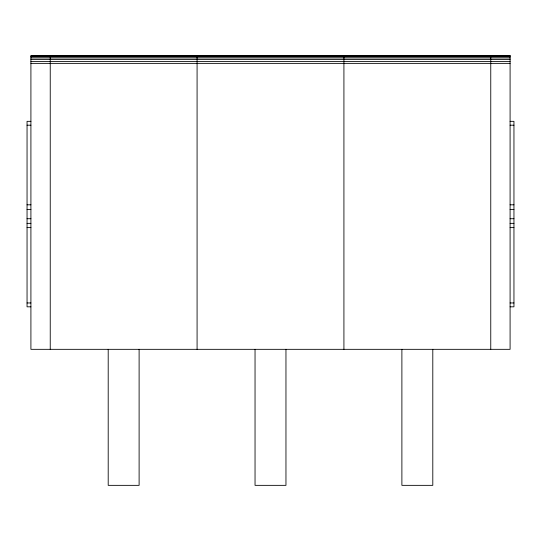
<?xml version="1.0" encoding="UTF-8"?>
<svg xmlns="http://www.w3.org/2000/svg" width="541" height="541" viewBox="0 0 541 541"><rect width="100%" height="100%" fill="white"/><g stroke="black" fill="none" stroke-linecap="round" stroke-linejoin="round"><path stroke-width="0.81" d="M30.911 56.034L510.089 56.034M30.911 56.805L510.089 56.805M30.911 57.961L510.089 57.961M30.911 59.51L510.089 59.51M30.911 61.444L510.089 61.444M30.911 63.371L510.089 63.371M30.911 121.34L27.05 121.34L27.05 306.821L30.911 306.821M510.089 121.34L513.95 121.34L513.95 306.821L510.089 306.821M27.05 125.201L30.911 125.201M510.089 125.201L513.95 125.201M27.05 204.809L30.911 204.809M510.089 204.809L513.95 204.809M27.05 209.441L30.911 209.441M510.089 209.441L513.95 209.441M27.05 218.72L30.911 218.72M510.089 218.72L513.95 218.72M27.05 223.359L30.911 223.359M510.089 223.359L513.95 223.359M27.05 227.605L30.911 227.605M510.089 227.605L513.95 227.605M27.05 302.96L30.911 302.96M510.089 302.96L513.95 302.96M490.761 55.649L490.761 349.33M432.8 349.33L432.8 485.351L401.889 485.351L401.889 349.33M343.92 55.649L343.92 349.33M285.959 349.33L285.959 485.351L255.041 485.351L255.041 349.33M197.08 55.649L197.08 349.33M139.111 349.33L139.111 485.351L108.2 485.351L108.2 349.33M50.239 55.649L50.239 349.33M510.089 55.649L30.911 55.649L30.911 349.33L510.089 349.33L510.089 55.649"/></g></svg>
